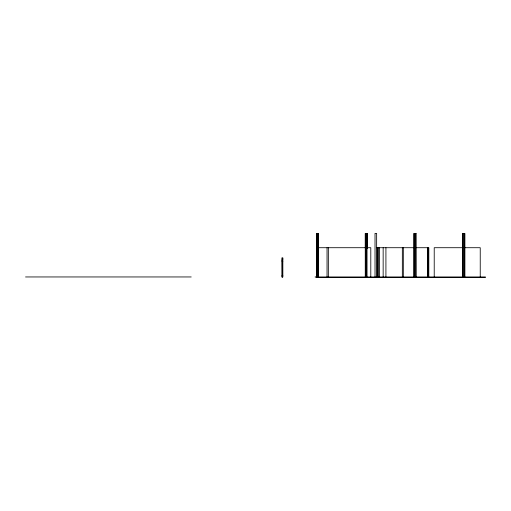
<?xml version="1.0" encoding="UTF-8"?>
<svg xmlns="http://www.w3.org/2000/svg" width="511" height="511" viewBox="0 0 511 511"><rect width="100%" height="100%" fill="white"/><g stroke="black" fill="none" stroke-linecap="round" stroke-linejoin="round"><path stroke-width="0.77" d="M316.469 233.406L318.423 233.406L318.423 276.956M415.999 233.406L414.044 233.406L414.044 276.956M376.607 247.714L428.806 247.714L428.806 276.956M462.845 247.714L434.222 247.714L434.222 276.956M464.793 247.714L480.238 247.714L480.238 276.956M282.839 258.144L281.88 257.889L281.88 276.956L282.845 276.956L282.839 257.889L282.615 258.144M282.839 259.805L282.168 259.805L282.168 261.6L282.839 261.6M281.88 275.812L282.909 275.87M25.55 276.956L191.21 276.956M315.063 276.956L485.45 276.956L485.45 277.594L316.156 277.594L316.156 276.956M464.793 276.956L464.793 233.406L462.845 233.406L462.845 276.956M464.716 233.406L464.716 276.956M462.992 233.406L462.992 276.956M462.928 233.406L462.928 276.956M428.039 247.714L428.039 276.956M427.713 247.714L427.713 276.956M415.922 233.406L415.999 276.956M415.858 233.406L415.858 276.956M414.191 233.406L414.197 276.956M414.134 233.406L414.134 276.956M403.32 247.714L403.32 276.956M402.336 247.714L402.336 276.956M385.92 247.714L385.92 276.956M383.154 247.714L383.154 276.956M379.405 247.714L379.405 276.956M378.6 247.714L378.6 276.956M377.616 247.714L377.616 276.956M377.29 247.714L377.29 276.956M376.645 276.956L376.645 233.406L375.017 233.406L375.017 276.956M370.794 276.956L370.794 247.714L317.606 247.714L317.606 276.956M367.211 248.448L367.211 233.406L365.256 233.406L365.256 276.956M367.134 233.406L367.134 248.448M366.892 247.714L366.892 276.956M366.726 233.406L366.726 276.956M366.649 233.406L366.649 276.956M365.908 247.714L365.908 276.956M365.812 233.406L365.812 276.956M365.742 233.406L365.742 276.956M365.346 233.406L365.346 248.448M328.343 247.714L328.343 276.956M327.034 247.714L327.034 276.956M318.589 247.714L318.589 276.956M318.283 233.406L318.283 276.956M317.861 233.406L317.938 276.956M317.024 233.406L317.024 276.956M316.954 233.406L316.954 276.956M316.622 276.956L316.616 233.406L316.469 276.956M282.698 276.956L282.021 276.956M282.551 259.805L282.551 261.6M282.328 261.6L282.391 276.956"/></g></svg>
